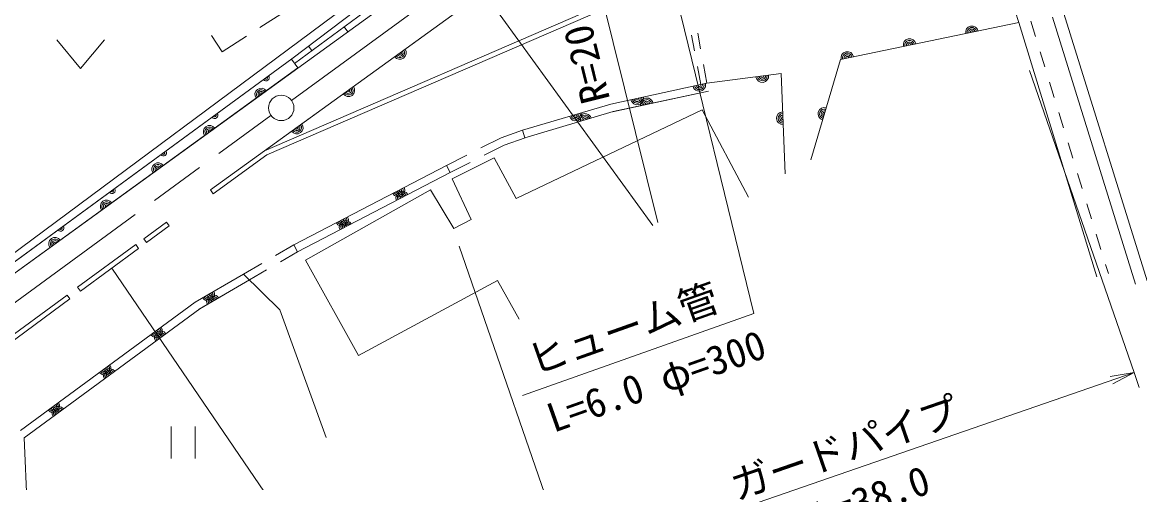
# Model space of a CAD drawing. Units: millimetres, scale not verified. Extents: x 40000 to 680000, y 20000 to 380000.
# Drawn here: x 275318 to 345563, y 261608 to 290544 of the extents above; entities that cross this region are included whole.
import ezdxf
from ezdxf.enums import TextEntityAlignment as Align

# ---------------------------------------------------------------- set-up
doc = ezdxf.new("R2010")
doc.units = ezdxf.units.MM
doc.header["$LTSCALE"] = 1000
doc.linetypes.add('CHAIN', pattern=[18.5, 12, -1.5, 3.5, -1.5])
for name, color, linetype, lineweight in [('M-BGD', 7, 'Continuous', 13), ('M-BMK', 2, 'CHAIN', 13), ('M-BMK-SRVR', 3, 'Continuous', 13), ('M-STR-HTXT', 7, 'Continuous', 13), ('M-STR-STRC', 7, 'Continuous', 13)]:
    doc.layers.add(name, color=color, linetype=linetype, lineweight=lineweight)
doc.styles.add('ＭＳ ゴシック', font='')
doc.styles.get('ＭＳ ゴシック').set_extended_font_data('MS Gothic')

# ---------------------------------------------------------------- blocks, each defined once
blk = doc.blocks.new('ﾌﾟﾛｯﾄﾏｰｸ-02')
at = {"color": 3, "linetype": 'Continuous', "lineweight": 13}
blk.add_circle((0, 0), 0.5, dxfattribs=at)

msp = doc.modelspace()

# ---------------------------------------------------------------- linework, layer by layer
at = {"layer": 'M-BGD'}
for p, q in [((271238, 273416), (301704, 296036)), ((302285, 295222), (292434, 287967)), ((302561, 294854), (271829, 272608)), ((315595, 293310), (290542, 282473)), ((315721, 293038), (290691, 282210)), ((287142, 280017), (304322, 292426)), ((290542, 282473), (304322, 292426)), ((291791, 291200), (290253, 290217)), ((337743, 291248), (337966, 290525)), ((345309, 274077), (340087, 290865)), ((346025, 274300), (340691, 291445)), ((295560, 290269), (295791, 289954)), ((337966, 290525), (326764, 288218)), ((326764, 288218), (337966, 290525)), ((337966, 290525), (342879, 274543)), ((338725, 290609), (339018, 289653)), ((277478, 289453), (278978, 287653)), ((278978, 287653), (280478, 289453)), ((287873, 288694), (287216, 289721)), ((289411, 289678), (287873, 288694)), ((317398, 289735), (317580, 288751)), ((317964, 288872), (317782, 289855)), ((293516, 288764), (293310, 289043)), ((271498, 273060), (292256, 288244)), ((292645, 287677), (292242, 288233)), ((326764, 288218), (324883, 281908)), ((324883, 281908), (326764, 288218)), ((339312, 288697), (339606, 287741)), ((271829, 272608), (292645, 287677)), ((317761, 287768), (317972, 286630)), ((318362, 286720), (318146, 287888)), ((323018, 287321), (318362, 286720)), ((318362, 286720), (323018, 287321)), ((323286, 281029), (323018, 287321)), ((323018, 287321), (323286, 281029)), ((318362, 286720), (312325, 285410)), ((312325, 285410), (318362, 286720)), ((339900, 286785), (340194, 285829)), ((318450, 286228), (312431, 284922)), ((312466, 284931), (318450, 286228)), ((312325, 285410), (306759, 283763)), ((306759, 283763), (312325, 285410)), ((312466, 284931), (306900, 283283)), ((306900, 283283), (312466, 284931)), ((340488, 284874), (340781, 283918)), ((304147, 282647), (305411, 283289)), ((305411, 283289), (306759, 283763)), ((305608, 282828), (306924, 283291)), ((306759, 283763), (306900, 283283)), ((304358, 282193), (305608, 282828)), ((341075, 282962), (341369, 282006)), ((287318, 279774), (290691, 282210)), ((301991, 281551), (303255, 282194)), ((302217, 281106), (303467, 281740)), ((292389, 276552), (301991, 281551)), ((301991, 281551), (292389, 276552)), ((302222, 281108), (292620, 276108)), ((292620, 276108), (302217, 281106)), ((301991, 281551), (302222, 281108)), ((341663, 281050), (341957, 280094)), ((287318, 279774), (287142, 280017)), ((342251, 279139), (342545, 278183)), ((282953, 276942), (284375, 277987)), ((283130, 276700), (284553, 277745)), ((284553, 277745), (284375, 277987)), ((283130, 276700), (282953, 276942)), ((342838, 277227), (343132, 276271)), ((278793, 273886), (282451, 276574)), ((278971, 273645), (282629, 276332)), ((282629, 276332), (282451, 276574)), ((291242, 275884), (292389, 276552)), ((292620, 276108), (291542, 275480)), ((292389, 276552), (292620, 276108)), ((289230, 274712), (290377, 275380)), ((289230, 274712), (286191, 272946)), ((286191, 272946), (289230, 274712)), ((291509, 272466), (289230, 274712)), ((290678, 274977), (289599, 274348)), ((343426, 275315), (343596, 274763)), ((289599, 274348), (286442, 272514)), ((286487, 272543), (289599, 274348)), ((273652, 270110), (278135, 273403)), ((278313, 273162), (278135, 273403)), ((278971, 273645), (278793, 273886)), ((273830, 269869), (278313, 273162)), ((286191, 272946), (275199, 264877)), ((275199, 264877), (286191, 272946)), ((286487, 272543), (275437, 264432)), ((275437, 264432), (286487, 272543)), ((294420, 264438), (291509, 272466)), ((284680, 265130), (284680, 263130)), ((286180, 265130), (286180, 263130)), ((275704, 257912), (275437, 264432))]:
    msp.add_line(p, q, dxfattribs=at)
for points in [[(301994, 295629), (292256, 288244), (271498, 273060)], [(320963, 279546), (318067, 285050), (306358, 279471), (304986, 282029), (302333, 280710), (303531, 278148), (302439, 277587), (300988, 280008), (293121, 275603), (296456, 269599), (305197, 274314), (306562, 271881)]]:
    msp.add_lwpolyline(points, dxfattribs=at)
for centre, radius, start, end in [((335017, 289917), 400, 11.63317, 191.63317), ((335017, 289917), 300, 11.63317, 191.63317), ((335017, 289917), 200, 11.63317, 191.63317), ((331099, 289111), 400, 11.63317, 191.63317), ((331099, 289111), 300, 11.63317, 191.63317), ((335017, 289917), 100, 11.63317, 191.63317), ((299053, 288621), 400, 215.84135, 35.84135), ((299053, 288621), 300, 215.84135, 35.84135), ((299053, 288621), 200, 215.84135, 35.84135), ((331099, 289111), 200, 11.63317, 191.63317), ((331099, 289111), 100, 11.63317, 191.63317), ((299053, 288621), 100, 215.84135, 35.84135), ((327181, 288304), 400, 11.63317, 191.63317), ((327181, 288304), 300, 11.63317, 191.63317), ((327181, 288304), 200, 11.63317, 191.63317), ((327181, 288304), 100, 11.63317, 191.63317), ((290642, 287063), 200, 216.18444, 36.18444), ((290642, 287063), 100, 216.18444, 36.18444), ((317878, 286615), 400, 192.23949, 12.23949), ((317878, 286615), 300, 192.23949, 12.23949), ((317878, 286615), 200, 192.23949, 12.23949), ((317878, 286615), 100, 192.23949, 12.23949), ((321838, 287168), 400, 187.35281, 7.35281), ((321838, 287168), 300, 187.35281, 7.35281), ((321838, 287168), 200, 187.35281, 7.35281), ((321838, 287168), 100, 187.35281, 7.35281), ((290337, 286006), 400, 35.89988, 215.89988), ((290337, 286006), 300, 35.89988, 215.89988), ((290337, 286006), 200, 35.89988, 215.89988), ((290337, 286006), 100, 35.89988, 215.89988), ((295811, 286278), 400, 215.84135, 35.84135), ((295811, 286278), 300, 215.84135, 35.84135), ((295811, 286278), 200, 215.84135, 35.84135), ((295811, 286278), 100, 215.84135, 35.84135), ((313969, 285767), 400, 192.23949, 12.23949), ((313969, 285767), 300, 192.23949, 12.23949), ((313969, 285767), 200, 192.23949, 12.23949), ((313969, 285767), 100, 192.23949, 12.23949), ((314577, 285388), 400, 12.23685, 192.23685), ((314577, 285388), 300, 12.23685, 192.23685), ((314577, 285388), 200, 12.23685, 192.23685), ((314577, 285388), 100, 12.23685, 192.23685), ((287413, 284701), 200, 216.18444, 36.18444), ((287413, 284701), 100, 216.18444, 36.18444), ((310102, 284752), 400, 196.48901, 16.48901), ((310102, 284752), 300, 196.48901, 16.48901), ((310102, 284752), 200, 196.48901, 16.48901), ((310102, 284752), 100, 196.48901, 16.48901), ((310701, 284408), 400, 16.48901, 196.48901), ((310701, 284408), 300, 16.48901, 196.48901), ((310701, 284408), 200, 16.48901, 196.48901), ((310701, 284408), 100, 16.48901, 196.48901), ((323137, 284513), 400, 92.43773, 272.43773), ((323137, 284513), 300, 92.43773, 272.43773), ((323137, 284513), 200, 92.43773, 272.43773), ((323137, 284513), 100, 92.43773, 272.43773), ((325743, 284793), 400, 73.39869, 253.39869), ((325743, 284793), 300, 73.39869, 253.39869), ((325743, 284793), 200, 73.39869, 253.39869), ((325743, 284793), 100, 73.39869, 253.39869), ((287097, 283660), 400, 35.89988, 215.89988), ((287097, 283660), 300, 35.89988, 215.89988), ((287097, 283660), 200, 35.89988, 215.89988), ((292568, 283936), 400, 215.84135, 35.84135), ((292568, 283936), 300, 215.84135, 35.84135), ((292568, 283936), 200, 215.84135, 35.84135), ((292568, 283936), 100, 215.84135, 35.84135), ((287097, 283660), 100, 35.89988, 215.89988), ((284185, 282340), 200, 216.18444, 36.18444), ((284185, 282340), 100, 216.18444, 36.18444), ((283857, 281315), 400, 35.89988, 215.89988), ((283857, 281315), 300, 35.89988, 215.89988), ((283857, 281315), 200, 35.89988, 215.89988), ((283857, 281315), 100, 35.89988, 215.89988), ((280956, 279978), 200, 216.18444, 36.18444), ((280956, 279978), 100, 216.18444, 36.18444), ((298964, 279975), 400, 207.5053, 27.5053), ((298964, 279975), 300, 207.5053, 27.5053), ((298964, 279975), 200, 207.5053, 27.5053), ((299193, 279531), 400, 27.50544, 207.50544), ((298964, 279975), 100, 207.5053, 27.5053), ((299193, 279531), 300, 27.50544, 207.50544), ((299193, 279531), 200, 27.50544, 207.50544), ((299193, 279531), 100, 27.50544, 207.50544), ((280617, 278969), 400, 35.89988, 215.89988), ((280617, 278969), 300, 35.89988, 215.89988), ((280617, 278969), 200, 35.89988, 215.89988), ((280617, 278969), 100, 35.89988, 215.89988), ((295416, 278128), 400, 207.5053, 27.5053), ((295416, 278128), 300, 207.5053, 27.5053), ((295416, 278128), 200, 207.5053, 27.5053), ((295416, 278128), 100, 207.5053, 27.5053), ((277728, 277617), 200, 216.18444, 36.18444), ((277728, 277617), 100, 216.18444, 36.18444), ((295645, 277683), 400, 27.50544, 207.50544), ((295645, 277683), 300, 27.50544, 207.50544), ((295645, 277683), 200, 27.50544, 207.50544), ((295645, 277683), 100, 27.50544, 207.50544), ((277377, 276624), 400, 35.89988, 215.89988), ((277377, 276624), 300, 35.89988, 215.89988), ((277377, 276624), 200, 35.89988, 215.89988), ((277377, 276624), 100, 35.89988, 215.89988), ((287003, 273418), 400, 210.16146, 30.16146), ((287003, 273418), 300, 210.16146, 30.16146), ((287003, 273418), 200, 210.16146, 30.16146), ((287305, 273017), 400, 30.11609, 210.11609), ((287003, 273418), 100, 210.16146, 30.16146), ((287305, 273017), 300, 30.11609, 210.11609), ((287305, 273017), 200, 30.11609, 210.11609), ((287305, 273017), 100, 30.11609, 210.11609), ((283724, 271135), 400, 216.28018, 36.28018), ((283724, 271135), 300, 216.28018, 36.28018), ((283724, 271135), 200, 216.28018, 36.28018), ((283724, 271135), 100, 216.28018, 36.28018), ((284024, 270736), 400, 36.28018, 216.28018), ((284024, 270736), 300, 36.28018, 216.28018), ((284024, 270736), 200, 36.28018, 216.28018), ((284024, 270736), 100, 36.28018, 216.28018), ((280499, 268768), 400, 216.28018, 36.28018), ((280499, 268768), 300, 216.28018, 36.28018), ((280499, 268768), 200, 216.28018, 36.28018), ((280800, 268369), 400, 36.28018, 216.28018), ((280499, 268768), 100, 216.28018, 36.28018), ((280800, 268369), 300, 36.28018, 216.28018), ((280800, 268369), 200, 36.28018, 216.28018), ((280800, 268369), 100, 36.28018, 216.28018), ((277275, 266401), 400, 216.28018, 36.28018), ((277275, 266401), 300, 216.28018, 36.28018), ((277275, 266401), 200, 216.28018, 36.28018), ((277575, 266002), 400, 36.28018, 216.28018), ((277275, 266401), 100, 216.28018, 36.28018), ((277575, 266002), 300, 36.28018, 216.28018), ((277575, 266002), 200, 36.28018, 216.28018), ((277575, 266002), 100, 36.28018, 216.28018)]:
    msp.add_arc(centre, radius, start, end, dxfattribs=at)
at = {"layer": 'M-BMK'}
for p, q in [((292241, 285637), (303359, 293755)), ((272723, 271384), (290949, 284693))]:
    msp.add_line(p, q, dxfattribs=at)
at = {"layer": 'M-BMK-SRVR'}
for p, q in [((315279, 277961), (310548, 296958)), ((314948, 277780), (303359, 293755))]:
    msp.add_line(p, q, dxfattribs=at)
at = {"layer": 'M-STR-HTXT'}
for p, q in [((338648, 287508), (345208, 268540)), ((345208, 268540), (343708, 268286)), ((345208, 268540), (343872, 267814)), ((345208, 268540), (345534, 267595))]:
    msp.add_line(p, q, dxfattribs=at)
for points in [[(316250, 292933), (321314, 272245), (306767, 267094)], [(345208, 268540), (309766, 256284), (302780, 276483)]]:
    msp.add_lwpolyline(points, dxfattribs=at)
at = {"layer": 'M-STR-STRC'}
msp.add_line((280942, 275093), (291167, 260094), dxfattribs=at)

# ---------------------------------------------------------------- block references
at = {"layer": 'M-BMK-SRVR', "xscale": 1600, "yscale": 1600, "rotation": 90}
msp.add_blockref('ﾌﾟﾛｯﾄﾏｰｸ-02', (291595, 285165), dxfattribs=at)

# ---------------------------------------------------------------- texts
at = {"layer": 'M-BMK-SRVR', "style": 'ＭＳ ゴシック'}
msp.add_text('R=20', height=1833, rotation=103.984, dxfattribs=at).set_placement((311606, 290688), align=Align.BOTTOM_RIGHT)
at = {"layer": 'M-STR-HTXT', "style": 'ＭＳ ゴシック'}
for s, rotation, p in [('ヒューム管', 19.497, (312782, 272147)), ('L=6.0 φ=300', 19.497, (314868, 268858)), ('L=38.0', 19.077, (328420, 261508))]:
    msp.add_text(s, height=1833, rotation=rotation, dxfattribs=at).set_placement(p, align=Align.TOP_CENTER)
msp.add_text('ガードパイプ', height=1833, rotation=19.077, dxfattribs=at).set_placement((327487, 262412), align=Align.BOTTOM_CENTER)

doc.saveas('drawing.dxf')
